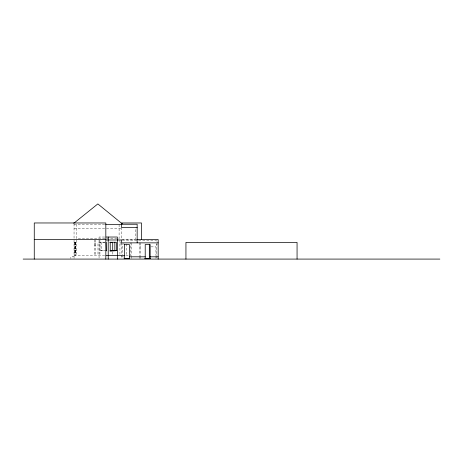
<?xml version="1.0" encoding="UTF-8"?>
<svg xmlns="http://www.w3.org/2000/svg" width="463" height="463" viewBox="0 0 463 463"><rect width="100%" height="100%" fill="white"/><g stroke="black" fill="none" stroke-linecap="round" stroke-linejoin="round"><path stroke-width="0.35" stroke-dasharray="2.31 1.74" d="M74.045 224.584L105.066 224.584M74.045 228.606L120.884 228.606M104.69 237.027L99.059 237.027L99.059 238.792M122.371 239.307L135.213 239.307L135.213 227.582M121.659 239.527L136.058 239.527M122.365 240.361L156.216 240.361L156.216 242.861M74.045 242.253L76.598 242.253M105.008 242.253L100.025 242.253L100.025 250.639M74.879 242.531L75.209 242.531M75.434 242.531L75.764 242.531M105.003 242.641L97.988 242.641L97.988 255.42M119.934 242.861L121.086 242.861M94.487 243.197L95.598 243.197M94.487 243.972L95.598 243.972M119.934 243.972L121.659 243.972M124.119 243.972L122.215 243.972L122.215 254.702M156.216 244.528L157.513 244.528M94.487 245.465L95.598 245.465M139.826 246.86L140.602 246.86M150.938 246.86L155.938 246.86L155.938 255.53M75.434 250.361L75.764 250.361M76.598 250.639L73.767 250.639L74.045 250.917M106.247 250.639L99.638 250.639L104.922 250.917M74.045 255.42L104.904 255.42M125.838 255.42L130.716 255.42L130.716 242.861M74.045 256.421L72.378 256.421L72.378 257.416L70.712 257.416L70.712 258.418M121.659 256.421L123.048 256.421L123.048 257.416L121.659 257.416M156.216 243.416L156.216 258.418M155.938 256.253L155.938 258.418M140.602 242.861L140.602 255.588M140.602 256.253L140.602 258.418M139.826 242.861L139.826 255.588M139.826 256.253L139.826 258.418M131.492 242.861L131.492 255.588M131.492 256.299L131.492 258.418M126.659 243.972L126.659 255.42M121.659 227.582L121.659 239.307M121.659 242.861L121.659 258.418M119.934 239.973L119.934 254.719M119.101 224.584L119.101 238.694L76.598 238.694L76.598 224.584M112.712 251.866L112.712 254.708M101.582 242.253L101.582 250.639M99.927 239.973L99.927 255.42M99.059 239.973L99.059 257.862M95.598 239.973L95.598 255.42M94.487 239.973L94.487 255.42M76.598 239.973L76.598 255.42M75.764 242.253L75.764 250.639M75.596 242.531L75.596 250.361M75.434 242.253L75.434 250.639M75.209 242.253L75.209 255.42M75.156 242.531L75.156 255.42M75.041 243.087L75.041 254.864M74.931 242.531L74.931 255.42M74.879 242.253L74.879 255.42M74.045 223.751L74.045 258.418"/><path stroke-width="0.69" d="M121.601 222.969L141.493 222.969L141.493 239.637M73.49 223.085L74.045 223.085L97.849 203.917L121.659 223.363L122.215 223.363L122.215 223.918L121.659 223.918M121.659 224.248L137.158 224.248L137.158 242.861M105.784 224.584L121.659 224.584M137.158 227.582L121.659 227.582L121.659 223.363M106.102 237.027L117.365 237.027L117.365 259.083M136.689 239.527L158.161 239.527L158.161 259.083M34.262 239.637L105.824 239.637M106.102 239.973L121.659 239.973L121.659 242.861L158.161 242.861M110.044 242.253L116.398 242.253L116.398 250.639M109.91 242.641L112.712 242.641L112.712 250.448M124.437 244.528L129.38 244.528L129.38 258.418M106.195 250.639L106.415 250.917L106.195 242.253M106.102 255.42L124.437 255.42M129.38 256.809L145.214 256.809M150.162 256.809L158.161 256.809M23.15 259.083L439.85 259.083M297.061 259.083L297.061 242.415L185.941 242.415L185.941 259.083M150.162 258.418L150.162 244.528L145.214 244.528L145.214 258.418M149.329 244.279L149.329 258.418M124.437 244.25L124.437 258.418M114.841 242.253L114.841 250.639M110.229 242.253L110.229 250.639M108.215 237.027L108.215 259.083M105.824 259.083L105.824 222.969L34.262 222.969L34.262 259.083M116.786 250.639L110.009 250.917L116.786 250.639M129.657 258.418L124.159 258.695L129.657 258.418M150.44 258.418L144.936 258.695L150.44 258.418"/></g></svg>
